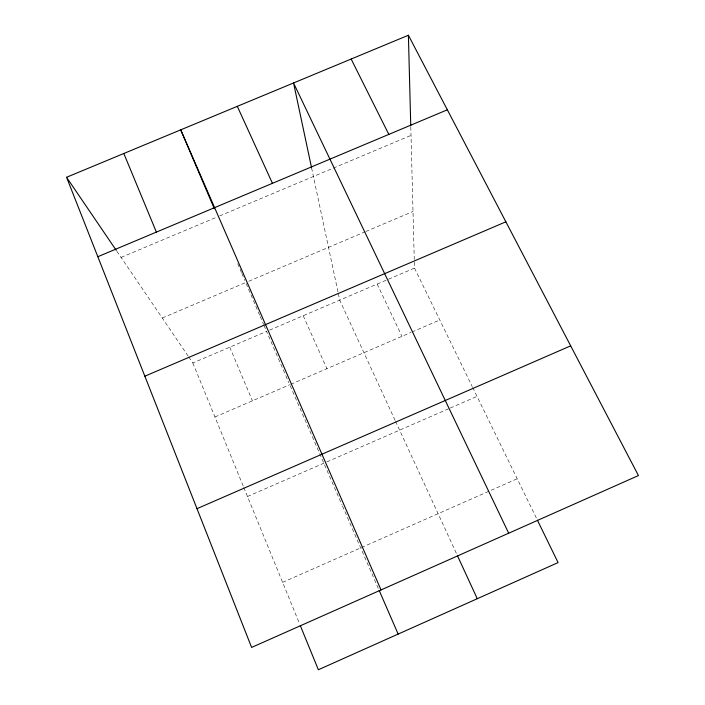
<?xml version="1.0" encoding="UTF-8"?>
<svg xmlns="http://www.w3.org/2000/svg" width="705" height="705" viewBox="0 0 705 705"><rect width="100%" height="100%" fill="white"/><g stroke="black" fill="none" stroke-linecap="round" stroke-linejoin="round"><path stroke-width="0.53" stroke-dasharray="3.52 2.64" d="M282.608 582.356L517.206 478.757M247.481 496.514L323.851 463.194M326.847 461.89L449.296 408.468M450.283 408.036L477.029 396.369M214.946 416.981L289.737 384.727M290.742 384.287L410.909 332.46M411.905 332.029L439.788 320M188.746 356.942L192.844 362.969L266.56 331.421L285.366 374.663M269.53 330.143L414.487 268.103L414.284 260.498M162.265 318.008L245.745 282.538M248.777 281.242L364.793 231.945M365.798 231.513L413.007 211.456M121.066 257.431L216.726 217.166M219.731 215.906L411.015 135.395M116.854 251.236L188.156 356.078M414.487 268.103L472.2 386.472M472.685 387.459L536.928 519.197M377.166 284.08L401.938 336.329M395.1 420.356L339.704 300.11L338.206 293.033M395.549 421.334L456.99 554.703M303.203 315.734L326.908 368.689M285.798 375.668L288.865 382.709M290.169 385.714L342.048 505.036M342.48 506.031L378.761 589.486M237.708 263.661L241.515 272.597M241.938 273.593L244.899 280.546M246.16 283.516L259.766 315.47M260.18 316.43L263.582 324.423M264.005 325.419L266.56 331.421M229.768 347.16L252.416 400.819M192.844 362.969L243.375 486.459M243.78 487.463L299.458 623.528M311.601 167.887L337.986 292.02M410.786 126.856L414.258 259.414"/><path stroke-width="1.06" d="M196.995 508.675L570.671 345.847M144.851 376.197L505.864 221.819M97.828 256.717L447.34 109.804M66.561 177.281L408.398 35.25L638.439 475.558L251.606 647.437L66.561 177.281L116.254 250.354M351.143 59.035L388.825 134.399M537.404 520.184L558.087 562.581L318.369 669.75L300.277 625.538M508.693 533.209L293.544 82.97L311.601 167.887M457.448 555.707L477.267 598.712M237.303 106.34L272.447 183.318M381.026 589.926L180.727 129.843L214.338 208.777M379.193 590.473L398.149 634.086M123.816 153.487L156.387 232.095M408.398 35.25L410.759 125.79"/></g></svg>
